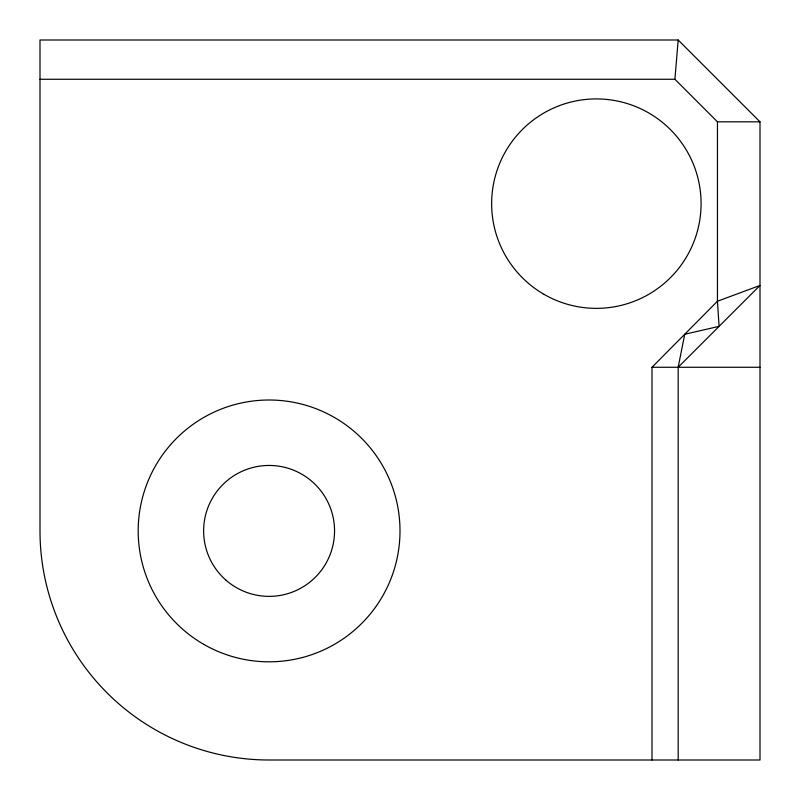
<?xml version="1.0" encoding="UTF-8"?>
<svg xmlns="http://www.w3.org/2000/svg" width="800" height="800" viewBox="0 0 800 800"><rect width="100%" height="100%" fill="white"/><g stroke="black" fill="none" stroke-linecap="round" stroke-linejoin="round"><path stroke-width="1.2" d="M678.18 760L678.18 367.27L684.73 334.26L719.09 326.36L717.45 301.24L717.45 121.82L674.91 79.27L678.18 40L40 40L40 530.91A229.09 229.09 0 0 0 269.09 760L760 760L760 121.82L678.18 40M652 760L652 367.27L717.45 301.24L760 285.45L678.18 367.27M40 79.27L674.91 79.27M717.45 121.82L760 121.82M652 367.27L760 367.27M203.64 644.28A130.91 130.91 0 0 0 400 530.91A130.91 130.91 0 0 0 203.64 417.54A130.91 130.91 0 0 0 203.64 644.28M544 294.33A104.73 104.73 0 0 0 701.09 203.64A104.73 104.73 0 0 0 544 112.94A104.73 104.73 0 0 0 544 294.33M226.08 580.25A65.45 65.45 0 0 0 333.33 543.49A65.45 65.45 0 0 0 247.87 468.99A65.45 65.45 0 0 0 226.08 580.25"/></g></svg>
